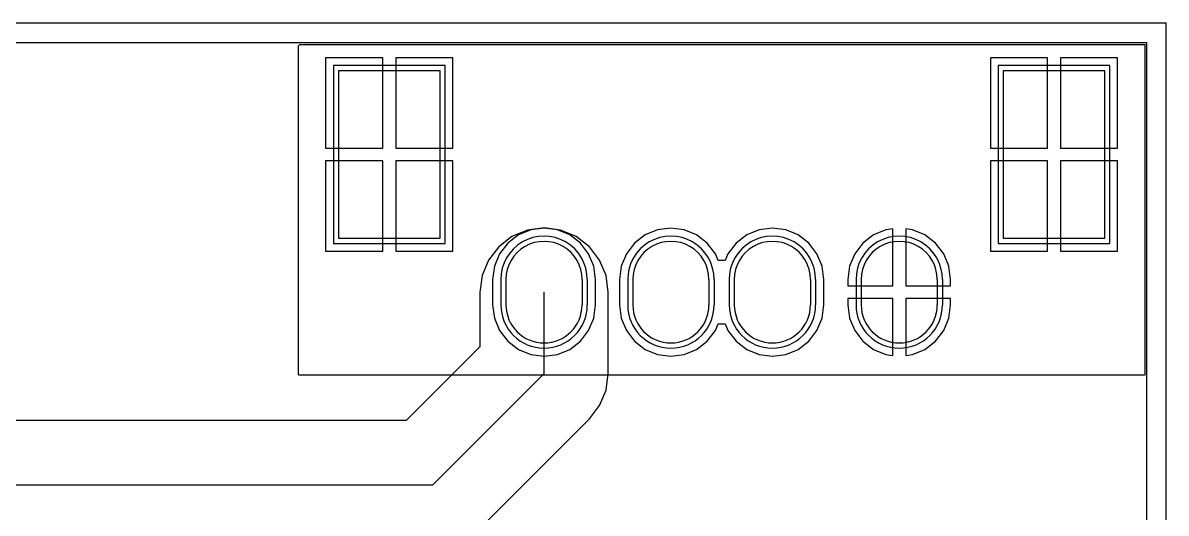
# Model space of a CAD drawing. Header units: millimetres. Extents: x 79 to 123, y 34 to 143.
# Drawn here: x 99.57 to 122.1, y 133.58 to 143.23 of the extents above; entities that cross this region are included whole.
import ezdxf

# ---------------------------------------------------------------- set-up
doc = ezdxf.new("R2010")
doc.units = ezdxf.units.MM
for name, color, linetype in [('BottomLayer', 5, 'Continuous'), ('BottomOverlay', 54, 'Continuous'), ('BottomSolder', 6, 'Continuous'), ('KeepOutLayer', 6, 'Continuous'), ('MultiLayer', 9, 'Continuous'), ('TopLayer', 1, 'Continuous'), ('TopSolder', 216, 'Continuous')]:
    doc.layers.add(name, color=color, linetype=linetype)

# ---------------------------------------------------------------- blocks, each defined once
blk = doc.blocks.new('USB_B_64')
at = {"layer": 'BottomLayer'}
for p, q in [((-7.871, 2.811), (-7.871, -0.489)), ((-5.871, 2.811), (-7.871, 2.811)), ((-5.871, -0.489), (-5.871, 2.811)), ((5.229, 2.811), (5.229, -0.489)), ((7.229, 2.811), (5.229, 2.811)), ((7.229, -0.489), (7.229, 2.811)), ((-7.871, -0.489), (-5.871, -0.489)), ((5.229, -0.489), (7.229, -0.489)), ((-4.571, -1.299), (-4.571, -1.799)), ((-3.071, -1.299), (-3.071, -1.799)), ((-2.071, -1.299), (-2.071, -1.799)), ((-0.571, -1.299), (-0.571, -1.799)), ((-0.071, -1.299), (-0.071, -1.799)), ((1.429, -1.299), (1.429, -1.799)), ((2.429, -1.299), (2.429, -1.799)), ((3.929, -1.299), (3.929, -1.799))]:
    blk.add_line(p, q, dxfattribs=at)
for centre, start, end in [((-3.821, -1.299), 360, 180), ((-1.321, -1.299), 360, 180), ((0.679, -1.299), 360, 180), ((3.179, -1.299), 360, 180), ((-3.821, -1.799), 180, 360), ((-1.321, -1.799), 180, 360), ((0.679, -1.799), 180, 360), ((3.179, -1.799), 180, 360)]:
    blk.add_arc(centre, 0.75, start, end, dxfattribs=at)
at = {"layer": 'BottomOverlay'}
for p, q in [((-8.661, 3.302), (-8.636, 3.327)), ((-8.661, -3.175), (-8.661, 3.302)), ((-8.636, 3.327), (8.026, 3.327)), ((8.026, -3.175), (8.026, 3.327)), ((-8.661, -3.175), (8.026, -3.175))]:
    blk.add_line(p, q, dxfattribs=at)
at = {"layer": 'BottomSolder'}
for p, q in [((-7.972, 2.912), (-7.972, -0.591)), ((-5.769, 2.912), (-7.972, 2.912)), ((-5.769, -0.591), (-5.769, 2.912)), ((5.128, 2.912), (5.128, -0.591)), ((7.331, 2.912), (5.128, 2.912)), ((7.331, -0.591), (7.331, 2.912)), ((-7.972, -0.591), (-5.769, -0.591)), ((5.128, -0.591), (7.331, -0.591)), ((-4.672, -1.299), (-4.672, -1.799)), ((-2.969, -1.299), (-2.969, -1.799)), ((-2.172, -1.299), (-2.172, -1.799)), ((-0.469, -1.299), (-0.469, -1.799)), ((-0.172, -1.299), (-0.172, -1.799)), ((1.531, -1.299), (1.531, -1.799)), ((2.328, -1.299), (2.328, -1.799)), ((4.031, -1.299), (4.031, -1.799))]:
    blk.add_line(p, q, dxfattribs=at)
for centre, start, end in [((-3.821, -1.299), 360, 180), ((-1.321, -1.299), 360, 180), ((0.679, -1.299), 360, 180), ((3.179, -1.299), 360, 180), ((-3.821, -1.799), 180, 360), ((-1.321, -1.799), 180, 360), ((0.679, -1.799), 180, 360), ((3.179, -1.799), 180, 360)]:
    blk.add_arc(centre, 0.852, start, end, dxfattribs=at)
at = {"layer": 'MultiLayer'}
for p, q in [((-7.871, 2.811), (-7.871, -0.489)), ((-5.871, 2.811), (-7.871, 2.811)), ((-5.871, -0.489), (-5.871, 2.811)), ((5.229, 2.811), (5.229, -0.489)), ((7.229, 2.811), (5.229, 2.811)), ((7.229, -0.489), (7.229, 2.811)), ((-7.871, -0.489), (-5.871, -0.489)), ((5.229, -0.489), (7.229, -0.489)), ((-4.571, -1.299), (-4.571, -1.799)), ((-3.071, -1.299), (-3.071, -1.799)), ((-2.071, -1.299), (-2.071, -1.799)), ((-0.571, -1.299), (-0.571, -1.799)), ((-0.071, -1.299), (-0.071, -1.799)), ((1.429, -1.299), (1.429, -1.799)), ((2.429, -1.299), (2.429, -1.799)), ((3.929, -1.299), (3.929, -1.799))]:
    blk.add_line(p, q, dxfattribs=at)
for centre, start, end in [((-3.821, -1.299), 360, 180), ((-1.321, -1.299), 360, 180), ((0.679, -1.299), 360, 180), ((3.179, -1.299), 360, 180), ((-3.821, -1.799), 180, 360), ((-1.321, -1.799), 180, 360), ((0.679, -1.799), 180, 360), ((3.179, -1.799), 180, 360)]:
    blk.add_arc(centre, 0.75, start, end, dxfattribs=at)
at = {"layer": 'TopLayer'}
for p, q in [((-7.871, 2.811), (-7.871, -0.489)), ((-5.871, 2.811), (-7.871, 2.811)), ((-5.871, -0.489), (-5.871, 2.811)), ((5.229, 2.811), (5.229, -0.489)), ((7.229, 2.811), (5.229, 2.811)), ((7.229, -0.489), (7.229, 2.811)), ((-7.871, -0.489), (-5.871, -0.489)), ((5.229, -0.489), (7.229, -0.489)), ((-4.571, -1.299), (-4.571, -1.799)), ((-3.071, -1.299), (-3.071, -1.799)), ((-2.071, -1.299), (-2.071, -1.799)), ((-0.571, -1.299), (-0.571, -1.799)), ((-0.071, -1.299), (-0.071, -1.799)), ((1.429, -1.299), (1.429, -1.799)), ((2.429, -1.299), (2.429, -1.799)), ((3.929, -1.299), (3.929, -1.799))]:
    blk.add_line(p, q, dxfattribs=at)
for centre, start, end in [((-3.821, -1.299), 360, 180), ((-1.321, -1.299), 360, 180), ((0.679, -1.299), 360, 180), ((3.179, -1.299), 360, 180), ((-3.821, -1.799), 180, 360), ((-1.321, -1.799), 180, 360), ((0.679, -1.799), 180, 360), ((3.179, -1.799), 180, 360)]:
    blk.add_arc(centre, 0.75, start, end, dxfattribs=at)
at = {"layer": 'TopSolder'}
for p, q in [((-7.972, 2.912), (-7.972, -0.591)), ((-5.769, 2.912), (-7.972, 2.912)), ((-5.769, -0.591), (-5.769, 2.912)), ((5.128, 2.912), (5.128, -0.591)), ((7.331, 2.912), (5.128, 2.912)), ((7.331, -0.591), (7.331, 2.912)), ((-7.972, -0.591), (-5.769, -0.591)), ((5.128, -0.591), (7.331, -0.591)), ((-4.672, -1.299), (-4.672, -1.799)), ((-2.969, -1.299), (-2.969, -1.799)), ((-2.172, -1.299), (-2.172, -1.799)), ((-0.469, -1.299), (-0.469, -1.799)), ((-0.172, -1.299), (-0.172, -1.799)), ((1.531, -1.299), (1.531, -1.799)), ((2.328, -1.299), (2.328, -1.799)), ((4.031, -1.299), (4.031, -1.799))]:
    blk.add_line(p, q, dxfattribs=at)
for centre, start, end in [((-3.821, -1.299), 360, 180), ((-1.321, -1.299), 360, 180), ((0.679, -1.299), 360, 180), ((3.179, -1.299), 360, 180), ((-3.821, -1.799), 180, 360), ((-1.321, -1.799), 180, 360), ((0.679, -1.799), 180, 360), ((3.179, -1.799), 180, 360)]:
    blk.add_arc(centre, 0.852, start, end, dxfattribs=at)

msp = doc.modelspace()

# ---------------------------------------------------------------- linework, layer by layer
at = {"layer": 'BottomLayer'}
for p, q in [((82.608, 142.842), (121.709, 142.842)), ((121.709, 142.842), (121.709, 108.56)), ((106.661, 142.544), (105.534, 142.544)), ((105.534, 142.544), (105.534, 140.767)), ((106.661, 140.767), (106.661, 142.544)), ((108.042, 142.544), (106.915, 142.544)), ((106.915, 142.544), (106.915, 140.767)), ((108.042, 140.767), (108.042, 142.544)), ((119.761, 142.544), (118.634, 142.544)), ((118.634, 142.544), (118.634, 140.767)), ((119.761, 140.767), (119.761, 142.544)), ((121.142, 142.544), (120.015, 142.544)), ((120.015, 142.544), (120.015, 140.767)), ((121.142, 140.767), (121.142, 142.544)), ((105.534, 140.767), (106.661, 140.767)), ((106.915, 140.767), (108.042, 140.767)), ((118.634, 140.767), (119.761, 140.767)), ((120.015, 140.767), (121.142, 140.767)), ((106.661, 140.513), (105.534, 140.513)), ((105.534, 140.513), (105.534, 138.736)), ((106.661, 138.736), (106.661, 140.513)), ((108.042, 140.513), (106.915, 140.513)), ((106.915, 140.513), (106.915, 138.736)), ((108.042, 138.736), (108.042, 140.513)), ((119.761, 140.513), (118.634, 140.513)), ((118.634, 140.513), (118.634, 138.736)), ((119.761, 138.736), (119.761, 140.513)), ((121.142, 140.513), (120.015, 140.513)), ((120.015, 140.513), (120.015, 138.736)), ((121.142, 138.736), (121.142, 140.513)), ((109.332, 139.057), (109.122, 138.896)), ((109.576, 139.158), (109.332, 139.057)), ((109.838, 139.192), (109.576, 139.158)), ((110.1, 139.158), (109.838, 139.192)), ((110.344, 139.057), (110.1, 139.158)), ((110.554, 138.896), (110.344, 139.057)), ((111.832, 139.057), (111.622, 138.896)), ((112.076, 139.158), (111.832, 139.057)), ((112.338, 139.192), (112.076, 139.158)), ((112.6, 139.158), (112.338, 139.192)), ((112.844, 139.057), (112.6, 139.158)), ((113.054, 138.896), (112.844, 139.057)), ((113.832, 139.057), (113.622, 138.896)), ((114.076, 139.158), (113.832, 139.057)), ((114.338, 139.192), (114.076, 139.158)), ((114.6, 139.158), (114.338, 139.192)), ((114.844, 139.057), (114.6, 139.158)), ((115.054, 138.896), (114.844, 139.057)), ((116.332, 139.057), (116.122, 138.896)), ((116.576, 139.158), (116.332, 139.057)), ((116.711, 139.176), (116.576, 139.158)), ((116.711, 138.057), (116.711, 139.176)), ((117.1, 139.158), (116.965, 139.176)), ((116.965, 139.176), (116.965, 138.057)), ((117.344, 139.057), (117.1, 139.158)), ((117.554, 138.896), (117.344, 139.057)), ((109.122, 138.896), (108.961, 138.686)), ((110.715, 138.686), (110.554, 138.896)), ((111.622, 138.896), (111.461, 138.686)), ((113.215, 138.686), (113.054, 138.896)), ((113.622, 138.896), (113.461, 138.686)), ((115.215, 138.686), (115.054, 138.896)), ((116.122, 138.896), (115.961, 138.686)), ((117.715, 138.686), (117.554, 138.896)), ((105.534, 138.736), (106.661, 138.736)), ((106.915, 138.736), (108.042, 138.736)), ((108.961, 138.686), (108.86, 138.442)), ((110.816, 138.442), (110.715, 138.686)), ((111.461, 138.686), (111.36, 138.442)), ((113.269, 138.555), (113.215, 138.686)), ((113.461, 138.686), (113.407, 138.555)), ((115.316, 138.442), (115.215, 138.686)), ((115.961, 138.686), (115.86, 138.442)), ((117.816, 138.442), (117.715, 138.686)), ((118.634, 138.736), (119.761, 138.736)), ((120.015, 138.736), (121.142, 138.736)), ((108.86, 138.442), (108.825, 138.18)), ((110.851, 138.18), (110.816, 138.442)), ((111.36, 138.442), (111.325, 138.18)), ((113.407, 138.555), (113.269, 138.555)), ((115.351, 138.18), (115.316, 138.442)), ((115.86, 138.442), (115.825, 138.18)), ((117.851, 138.18), (117.816, 138.442)), ((108.825, 138.18), (108.825, 137.68)), ((110.851, 137.68), (110.851, 138.18)), ((111.325, 138.18), (111.325, 137.68)), ((115.351, 137.68), (115.351, 138.18)), ((115.825, 138.18), (115.825, 138.057)), ((117.851, 138.057), (117.851, 138.18)), ((115.825, 138.057), (116.711, 138.057)), ((116.965, 138.057), (117.851, 138.057)), ((108.825, 137.68), (108.86, 137.418)), ((110.816, 137.418), (110.851, 137.68)), ((111.325, 137.68), (111.36, 137.418)), ((115.316, 137.418), (115.351, 137.68)), ((116.711, 137.803), (115.825, 137.803)), ((115.825, 137.803), (115.825, 137.68)), ((115.825, 137.68), (115.86, 137.418)), ((116.711, 136.684), (116.711, 137.803)), ((117.851, 137.803), (116.965, 137.803)), ((116.965, 137.803), (116.965, 136.684)), ((117.816, 137.418), (117.851, 137.68)), ((117.851, 137.68), (117.851, 137.803)), ((108.86, 137.418), (108.961, 137.173)), ((110.715, 137.173), (110.816, 137.418)), ((111.36, 137.418), (111.461, 137.173)), ((113.215, 137.173), (113.269, 137.305)), ((113.269, 137.305), (113.407, 137.305)), ((113.407, 137.305), (113.461, 137.173)), ((115.215, 137.173), (115.316, 137.418)), ((115.86, 137.418), (115.961, 137.173)), ((117.715, 137.173), (117.816, 137.418)), ((108.961, 137.173), (109.122, 136.964)), ((110.554, 136.964), (110.715, 137.173)), ((111.461, 137.173), (111.622, 136.964)), ((113.054, 136.964), (113.215, 137.173)), ((113.461, 137.173), (113.622, 136.964)), ((115.054, 136.964), (115.215, 137.173)), ((115.961, 137.173), (116.122, 136.964)), ((117.554, 136.964), (117.715, 137.173)), ((109.122, 136.964), (109.332, 136.803)), ((109.332, 136.803), (109.576, 136.702)), ((110.1, 136.702), (110.344, 136.803)), ((110.344, 136.803), (110.554, 136.964)), ((111.622, 136.964), (111.832, 136.803)), ((111.832, 136.803), (112.076, 136.702)), ((112.6, 136.702), (112.844, 136.803)), ((112.844, 136.803), (113.054, 136.964)), ((113.622, 136.964), (113.832, 136.803)), ((113.832, 136.803), (114.076, 136.702)), ((114.6, 136.702), (114.844, 136.803)), ((114.844, 136.803), (115.054, 136.964)), ((116.122, 136.964), (116.332, 136.803)), ((116.332, 136.803), (116.576, 136.702)), ((117.1, 136.702), (117.344, 136.803)), ((117.344, 136.803), (117.554, 136.964)), ((109.576, 136.702), (109.838, 136.667)), ((109.838, 136.667), (110.1, 136.702)), ((112.076, 136.702), (112.338, 136.667)), ((112.338, 136.667), (112.6, 136.702)), ((114.076, 136.702), (114.338, 136.667)), ((114.338, 136.667), (114.6, 136.702)), ((116.576, 136.702), (116.711, 136.684)), ((116.965, 136.684), (117.1, 136.702))]:
    msp.add_line(p, q, dxfattribs=at)
at = {"layer": 'KeepOutLayer'}
for p in [(82.22, 143.231), (122.098, 35.74)]:
    msp.add_line(p, (122.098, 143.231), dxfattribs=at)
at = {"layer": 'TopLayer'}
for p, q in [((82.608, 142.842), (121.709, 142.842)), ((121.709, 142.842), (121.709, 127.058)), ((106.661, 142.544), (105.534, 142.544)), ((105.534, 142.544), (105.534, 140.767)), ((106.661, 140.767), (106.661, 142.544)), ((108.042, 142.544), (106.915, 142.544)), ((106.915, 142.544), (106.915, 140.767)), ((108.042, 140.767), (108.042, 142.544)), ((119.761, 142.544), (118.634, 142.544)), ((118.634, 142.544), (118.634, 140.767)), ((119.761, 140.767), (119.761, 142.544)), ((121.142, 142.544), (120.015, 142.544)), ((120.015, 142.544), (120.015, 140.767)), ((121.142, 140.767), (121.142, 142.544)), ((105.534, 140.767), (106.661, 140.767)), ((106.915, 140.767), (108.042, 140.767)), ((118.634, 140.767), (119.761, 140.767)), ((120.015, 140.767), (121.142, 140.767)), ((106.661, 140.513), (105.534, 140.513)), ((105.534, 140.513), (105.534, 138.736)), ((106.661, 138.736), (106.661, 140.513)), ((108.042, 140.513), (106.915, 140.513)), ((106.915, 140.513), (106.915, 138.736)), ((108.042, 138.736), (108.042, 140.513)), ((119.761, 140.513), (118.634, 140.513)), ((118.634, 140.513), (118.634, 138.736)), ((119.761, 138.736), (119.761, 140.513)), ((121.142, 140.513), (120.015, 140.513)), ((120.015, 140.513), (120.015, 138.736)), ((121.142, 138.736), (121.142, 140.513)), ((109.206, 139.025), (108.944, 138.824)), ((109.511, 139.152), (109.206, 139.025)), ((109.838, 139.195), (109.511, 139.152)), ((110.165, 139.152), (109.838, 139.195)), ((110.47, 139.025), (110.165, 139.152)), ((110.732, 138.824), (110.47, 139.025)), ((111.832, 139.057), (111.622, 138.896)), ((112.076, 139.158), (111.832, 139.057)), ((112.338, 139.192), (112.076, 139.158)), ((112.6, 139.158), (112.338, 139.192)), ((112.844, 139.057), (112.6, 139.158)), ((113.054, 138.896), (112.844, 139.057)), ((113.832, 139.057), (113.622, 138.896)), ((114.076, 139.158), (113.832, 139.057)), ((114.338, 139.192), (114.076, 139.158)), ((114.6, 139.158), (114.338, 139.192)), ((114.844, 139.057), (114.6, 139.158)), ((115.054, 138.896), (114.844, 139.057)), ((116.332, 139.057), (116.122, 138.896)), ((116.576, 139.158), (116.332, 139.057)), ((116.711, 139.176), (116.576, 139.158)), ((116.711, 138.057), (116.711, 139.176)), ((117.1, 139.158), (116.965, 139.176)), ((116.965, 139.176), (116.965, 138.057)), ((117.344, 139.057), (117.1, 139.158)), ((117.554, 138.896), (117.344, 139.057)), ((108.944, 138.824), (108.743, 138.562)), ((110.933, 138.562), (110.732, 138.824)), ((111.622, 138.896), (111.461, 138.686)), ((113.215, 138.686), (113.054, 138.896)), ((113.622, 138.896), (113.461, 138.686)), ((115.215, 138.686), (115.054, 138.896)), ((116.122, 138.896), (115.961, 138.686)), ((117.715, 138.686), (117.554, 138.896)), ((105.534, 138.736), (106.661, 138.736)), ((106.915, 138.736), (108.042, 138.736)), ((111.461, 138.686), (111.36, 138.442)), ((113.269, 138.555), (113.215, 138.686)), ((113.461, 138.686), (113.407, 138.555)), ((115.316, 138.442), (115.215, 138.686)), ((115.961, 138.686), (115.86, 138.442)), ((117.816, 138.442), (117.715, 138.686)), ((118.634, 138.736), (119.761, 138.736)), ((120.015, 138.736), (121.142, 138.736)), ((108.743, 138.562), (108.616, 138.257)), ((111.06, 138.257), (110.933, 138.562)), ((111.36, 138.442), (111.325, 138.18)), ((113.407, 138.555), (113.269, 138.555)), ((115.351, 138.18), (115.316, 138.442)), ((115.86, 138.442), (115.825, 138.18)), ((117.851, 138.18), (117.816, 138.442)), ((108.616, 138.257), (108.573, 137.93)), ((111.103, 137.93), (111.06, 138.257)), ((111.325, 138.18), (111.325, 137.68)), ((115.351, 137.68), (115.351, 138.18)), ((115.825, 138.18), (115.825, 138.057)), ((117.851, 138.057), (117.851, 138.18)), ((108.573, 137.93), (108.573, 136.854)), ((109.838, 136.33), (109.838, 137.93)), ((111.103, 136.33), (111.103, 137.93)), ((115.825, 138.057), (116.711, 138.057)), ((116.965, 138.057), (117.851, 138.057)), ((111.325, 137.68), (111.36, 137.418)), ((115.316, 137.418), (115.351, 137.68)), ((116.711, 137.803), (115.825, 137.803)), ((115.825, 137.803), (115.825, 137.68)), ((115.825, 137.68), (115.86, 137.418)), ((116.711, 136.684), (116.711, 137.803)), ((117.851, 137.803), (116.965, 137.803)), ((116.965, 137.803), (116.965, 136.684)), ((117.816, 137.418), (117.851, 137.68)), ((117.851, 137.68), (117.851, 137.803)), ((111.36, 137.418), (111.461, 137.173)), ((113.215, 137.173), (113.269, 137.305)), ((113.269, 137.305), (113.407, 137.305)), ((113.407, 137.305), (113.461, 137.173)), ((115.215, 137.173), (115.316, 137.418)), ((115.86, 137.418), (115.961, 137.173)), ((117.715, 137.173), (117.816, 137.418)), ((111.461, 137.173), (111.622, 136.964)), ((113.054, 136.964), (113.215, 137.173)), ((113.461, 137.173), (113.622, 136.964)), ((115.054, 136.964), (115.215, 137.173)), ((115.961, 137.173), (116.122, 136.964)), ((117.554, 136.964), (117.715, 137.173)), ((108.573, 136.854), (107.121, 135.402)), ((111.622, 136.964), (111.832, 136.803)), ((111.832, 136.803), (112.076, 136.702)), ((112.6, 136.702), (112.844, 136.803)), ((112.844, 136.803), (113.054, 136.964)), ((113.622, 136.964), (113.832, 136.803)), ((113.832, 136.803), (114.076, 136.702)), ((114.6, 136.702), (114.844, 136.803)), ((114.844, 136.803), (115.054, 136.964)), ((116.122, 136.964), (116.332, 136.803)), ((116.332, 136.803), (116.576, 136.702)), ((117.1, 136.702), (117.344, 136.803)), ((117.344, 136.803), (117.554, 136.964)), ((112.076, 136.702), (112.338, 136.667)), ((112.338, 136.667), (112.6, 136.702)), ((114.076, 136.702), (114.338, 136.667)), ((114.338, 136.667), (114.6, 136.702)), ((116.576, 136.702), (116.711, 136.684)), ((116.965, 136.684), (117.1, 136.702)), ((107.645, 134.137), (109.838, 136.33)), ((111.06, 136.003), (111.103, 136.33)), ((110.933, 135.698), (111.06, 136.003)), ((110.732, 135.436), (110.933, 135.698)), ((108.54, 133.243), (110.732, 135.436)), ((110.732, 135.436), (110.732, 135.436)), ((107.121, 135.402), (90.313, 135.402)), ((89.789, 134.137), (107.645, 134.137))]:
    msp.add_line(p, q, dxfattribs=at)

# ---------------------------------------------------------------- block references
at = {"rotation": 360}
msp.add_blockref('USB_B_64', (113.659, 139.479), dxfattribs=at)

doc.saveas('drawing.dxf')
